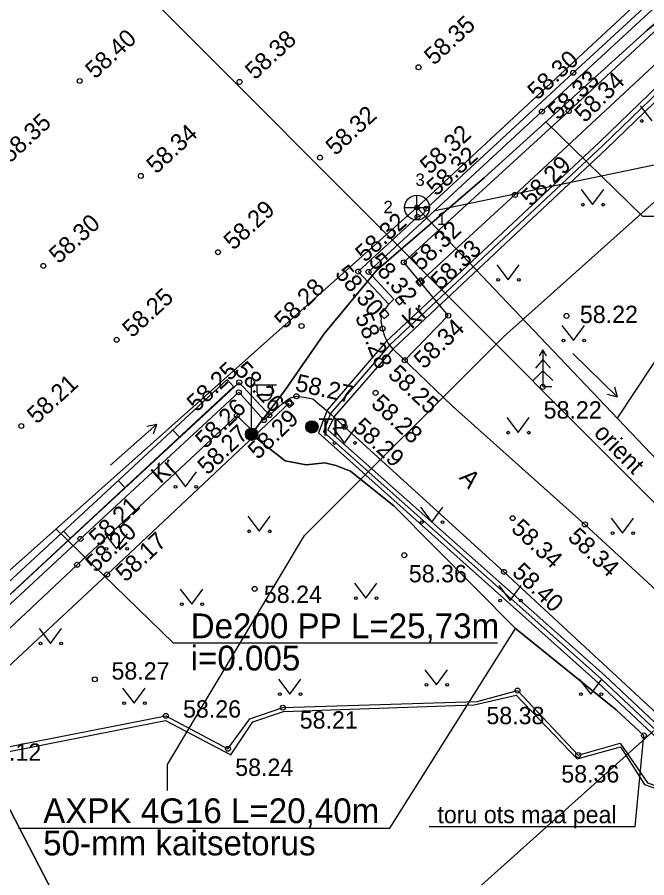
# Model space of a CAD drawing. Extents: x 639513 to 640386, y 6456184 to 6456827.
# Drawn here: x 640127.14 to 640152.56, y 6456562.03 to 6456596.75 of the extents above; entities that cross this region are included whole.
import ezdxf

# ---------------------------------------------------------------- set-up
doc = ezdxf.new("R2010")
doc.units = 0
for name, color, linetype in [('ABIJOONIS', 7, 'Continuous'), ('AED', 7, 'Continuous'), ('HALJASTUS', 7, 'Continuous'), ('KORGUS-EH2000', 7, 'Continuous'), ('KPKAABEL', 7, 'Continuous'), ('MOOTPIIR', 7, 'Continuous'), ('MPKAABEL', 7, 'Continuous'), ('PIIR', 7, 'Continuous'), ('POST', 7, 'Continuous'), ('PUU', 7, 'Continuous'), ('SKKAEV', 7, 'Continuous'), ('SKTRASS', 7, 'Continuous'), ('TEE', 7, 'Continuous'), ('TORUNR', 7, 'Continuous'), ('VTRASS', 7, 'Continuous')]:
    doc.layers.add(name, color=color, linetype=linetype)

msp = doc.modelspace()

# ---------------------------------------------------------------- linework, layer by layer
at = {"layer": 'ABIJOONIS'}
for p, q in [((640144.004, 6456588.953), (640180.838, 6456596.661)), ((640149.572, 6456583.186), (640151.358, 6456581.437)), ((640151.246, 6456581.835), (640151.358, 6456581.437)), ((640150.957, 6456581.539), (640151.358, 6456581.437)), ((640130.91, 6456578.675), (640132.778, 6456580.336)), ((640132.374, 6456580.253), (640132.778, 6456580.336)), ((640132.648, 6456579.944), (640132.778, 6456580.336))]:
    msp.add_line(p, q, dxfattribs=at)
at = {"layer": 'AED'}
for p, q in [((640143.231, 6456586.078), (640143.416, 6456586.247)), ((640143.231, 6456586.078), (640143.4, 6456585.893)), ((640143.4, 6456585.893), (640143.585, 6456586.062)), ((640143.416, 6456586.247), (640143.585, 6456586.062)), ((640142.392, 6456585.329), (640142.577, 6456585.498)), ((640142.392, 6456585.329), (640142.561, 6456585.144)), ((640142.561, 6456585.144), (640142.746, 6456585.313)), ((640142.577, 6456585.498), (640142.746, 6456585.313)), ((640141.791, 6456584.774), (640141.976, 6456584.943)), ((640141.976, 6456584.943), (640142.145, 6456584.758)), ((640141.791, 6456584.774), (640141.96, 6456584.589)), ((640141.96, 6456584.589), (640142.145, 6456584.758)), ((640137.948, 6456581.187), (640138.133, 6456581.356)), ((640137.948, 6456581.187), (640138.117, 6456581.002)), ((640138.117, 6456581.002), (640138.302, 6456581.171)), ((640138.133, 6456581.356), (640138.302, 6456581.171)), ((640133.417, 6456580.096), (640133.685, 6456579.807)), ((640131.216, 6456578.057), (640131.483, 6456577.769)), ((640129.013, 6456576.02), (640129.283, 6456575.73))]:
    msp.add_line(p, q, dxfattribs=at)
for points in [[(640138.125, 6456581.179), (640130.769, 6456574.268), (640124.558, 6456568.485), (640124.469, 6456568.402), (640124.388, 6456568.49), (640117.146, 6456576.344), (640110.331, 6456583.746), (640103.548, 6456591.123), (640103.478, 6456591.199), (640103.575, 6456591.288), (640111.394, 6456598.514)], [(640156.478, 6456598.189), (640147.233, 6456589.582), (640143.408, 6456586.07)], [(640117.643, 6456577.987), (640123.88, 6456571.278), (640130.904, 6456577.767), (640135.6, 6456582.12), (640135.631, 6456582.12), (640135.874, 6456581.858), (640135.873, 6456581.832), (640130.054, 6456576.447), (640123.882, 6456570.71), (640123.856, 6456570.715), (640117.357, 6456577.718), (640117.358, 6456577.744), (640117.615, 6456577.988), (640117.643, 6456577.987)]]:
    msp.add_lwpolyline(points, dxfattribs=at)
at = {"layer": 'HALJASTUS'}
for p, q in [((640152.292, 6456593.173), (640152.755, 6456592.566)), ((640149.906, 6456589.796), (640150.37, 6456589.19)), ((640150.37, 6456589.19), (640150.815, 6456589.796)), ((640146.499, 6456586.76), (640146.962, 6456586.154)), ((640146.962, 6456586.154), (640147.408, 6456586.76)), ((640149.132, 6456584.313), (640149.595, 6456583.706)), ((640149.595, 6456583.706), (640150.041, 6456584.313)), ((640146.901, 6456580.596), (640147.365, 6456579.989)), ((640147.365, 6456579.989), (640147.81, 6456580.596)), ((640139.885, 6456580.177), (640140.348, 6456579.571)), ((640140.348, 6456579.571), (640140.794, 6456580.177)), ((640133.472, 6456578.412), (640133.935, 6456577.805)), ((640133.935, 6456577.805), (640134.381, 6456578.412)), ((640143.416, 6456576.986), (640143.88, 6456576.38)), ((640143.88, 6456576.38), (640144.325, 6456576.986)), ((640136.446, 6456576.615), (640136.909, 6456576.008)), ((640136.909, 6456576.008), (640137.355, 6456576.615)), ((640151.114, 6456576.537), (640151.578, 6456575.931)), ((640151.578, 6456575.931), (640152.023, 6456576.537)), ((640130.684, 6456575.902), (640131.147, 6456575.296)), ((640131.147, 6456575.296), (640131.593, 6456575.902)), ((640140.752, 6456573.92), (640141.215, 6456573.313)), ((640141.215, 6456573.313), (640141.661, 6456573.92)), ((640146.576, 6456573.827), (640147.039, 6456573.22)), ((640147.039, 6456573.22), (640147.485, 6456573.827)), ((640133.72, 6456573.672), (640134.183, 6456573.065)), ((640134.183, 6456573.065), (640134.629, 6456573.672)), ((640128.02, 6456572.092), (640128.483, 6456571.485)), ((640128.483, 6456571.485), (640128.929, 6456572.092)), ((640143.602, 6456570.419), (640144.065, 6456569.812)), ((640144.065, 6456569.812), (640144.511, 6456570.419)), ((640137.685, 6456570.047), (640138.148, 6456569.44)), ((640138.148, 6456569.44), (640138.594, 6456570.047)), ((640149.829, 6456570.047), (640150.292, 6456569.44)), ((640150.292, 6456569.44), (640150.738, 6456570.047)), ((640131.396, 6456569.675), (640131.86, 6456569.069)), ((640131.86, 6456569.069), (640132.305, 6456569.675))]:
    msp.add_line(p, q, dxfattribs=at)
msp.add_lwpolyline([(640124.832, 6456566.928), (640133.138, 6456568.562), (640135.648, 6456567.23), (640136.537, 6456568.434), (640137.864, 6456568.892), (640145.705, 6456569.146), (640147.336, 6456569.582), (640149.785, 6456566.979), (640151.476, 6456567.454), (640152.583, 6456565.863), (640155.354, 6456564.907), (640156.796, 6456563.762), (640156.158, 6456562.609), (640158.089, 6456560.454), (640159.778, 6456561.351), (640161.676, 6456559.567), (640160.483, 6456558.558), (640161.543, 6456557.284), (640162.907, 6456558.887), (640162.997, 6456559.057)], dxfattribs=at)
for centre in [(640152.354, 6456592.566), (640149.969, 6456589.19), (640150.797, 6456589.19), (640146.561, 6456586.154), (640147.39, 6456586.154), (640149.194, 6456583.706), (640150.023, 6456583.706), (640146.964, 6456579.989), (640147.792, 6456579.989), (640139.947, 6456579.571), (640140.776, 6456579.571), (640133.534, 6456577.805), (640134.363, 6456577.805), (640143.479, 6456576.38), (640144.307, 6456576.38), (640136.508, 6456576.008), (640137.337, 6456576.008), (640151.177, 6456575.931), (640152.006, 6456575.931), (640130.746, 6456575.296), (640131.575, 6456575.296), (640133.782, 6456573.065), (640134.611, 6456573.065), (640140.814, 6456573.313), (640141.643, 6456573.313), (640146.638, 6456573.22), (640147.467, 6456573.22), (640128.082, 6456571.485), (640128.911, 6456571.485), (640143.664, 6456569.812), (640144.493, 6456569.812), (640137.747, 6456569.44), (640138.576, 6456569.44), (640149.891, 6456569.44), (640150.72, 6456569.44), (640131.459, 6456569.069), (640132.287, 6456569.069)]:
    msp.add_circle(centre, 0.055, dxfattribs=at)
at = {"layer": 'KORGUS-EH2000'}
for centre in [(640143.341, 6456594.733), (640149.587, 6456594.51), (640129.662, 6456594.18), (640136.115, 6456594.143), (640148.323, 6456592.946), (640149.407, 6456592.963), (640139.364, 6456591.089), (640132.131, 6456590.349), (640147.233, 6456589.582), (640143.279, 6456589.071), (640143.654, 6456589.027), (640143.3, 6456588.695), (640135.245, 6456587.271), (640128.195, 6456586.719), (640142.743, 6456586.862), (640140.907, 6456586.491), (640141.319, 6456586.476), (640143.408, 6456586.07), (640144.541, 6456584.711), (640149.314, 6456584.701), (640138.621, 6456584.293), (640141.89, 6456584.188), (640131.156, 6456583.736), (640142.787, 6456582.91), (640136.104, 6456582.017), (640148.362, 6456581.837), (640136.087, 6456581.616), (640138.412, 6456581.458), (640141.608, 6456581.594), (640138.125, 6456581.179), (640136.006, 6456580.682), (640137.32, 6456580.695), (640137.101, 6456580.496), (640127.308, 6456580.256), (640140.357, 6456580.223), (640136.603, 6456579.923), (640147.141, 6456576.539), (640150.058, 6456576.286), (640129.693, 6456575.702), (640142.766, 6456575.044), (640129.558, 6456574.657), (640130.769, 6456574.268), (640146.79, 6456574.37), (640136.727, 6456573.685), (640130.273, 6456570.034), (640147.336, 6456569.582), (640137.864, 6456568.892), (640133.138, 6456568.562), (640152.441, 6456567.769), (640135.648, 6456567.23), (640149.785, 6456566.979)]:
    msp.add_circle(centre, 0.1, dxfattribs=at)
at = {"layer": 'KPKAABEL'}
msp.add_lwpolyline([(640133.203, 6456565.542), (640133.212, 6456566.591), (640138.739, 6456575.841), (640146.766, 6456583.853), (640167.602, 6456602.482), (640175.056, 6456607.497), (640178.134, 6456609.766)], dxfattribs=at)
at = {"layer": 'MOOTPIIR'}
msp.add_lwpolyline([(640124.906, 6456566.748), (640133.133, 6456568.369), (640135.764, 6456566.992), (640136.651, 6456568.323), (640137.889, 6456568.736), (640145.581, 6456569.011), (640147.279, 6456569.393), (640149.741, 6456566.824), (640151.5, 6456567.314), (640152.463, 6456565.784), (640155.414, 6456564.76), (640156.684, 6456563.781), (640156.133, 6456562.573), (640158.037, 6456560.386), (640159.773, 6456561.25), (640161.57, 6456559.591), (640160.407, 6456558.52), (640161.524, 6456557.129), (640163.023, 6456558.872), (640165.025, 6456556.973), (640170.653, 6456555.431), (640192.522, 6456531.789)], dxfattribs=at)
at = {"layer": 'MPKAABEL'}
for points in [[(640138.489, 6456639.9), (640146.388, 6456631.211), (640157.109, 6456619.384), (640167.676, 6456608.001), (640167.725, 6456607.828), (640167.67, 6456607.668), (640161.233, 6456601.677), (640150.783, 6456591.576), (640142.168, 6456583.515), (640139.785, 6456580.766), (640139.505, 6456580.022), (640150.724, 6456570.04), (640158.92, 6456562.353), (640159.033, 6456561.844), (640158.878, 6456561.455), (640157.667, 6456559.665), (640157.174, 6456559.311), (640155.944, 6456558.361)], [(640138.665, 6456640.004), (640146.536, 6456631.345), (640157.256, 6456619.519), (640167.855, 6456608.101), (640167.935, 6456607.822), (640167.842, 6456607.555), (640161.371, 6456601.532), (640150.926, 6456591.436), (640142.312, 6456583.377), (640139.955, 6456580.648), (640139.681, 6456580.099), (640150.86, 6456570.187), (640159.102, 6456562.456), (640159.242, 6456561.827), (640159.055, 6456561.36), (640157.813, 6456559.523), (640157.294, 6456559.15), (640156.033, 6456558.182)], [(640138.383, 6456639.72), (640146.24, 6456631.076), (640156.961, 6456619.249), (640167.497, 6456607.9), (640167.516, 6456607.834), (640167.497, 6456607.781), (640161.096, 6456601.822), (640150.641, 6456591.716), (640142.025, 6456583.655), (640139.647, 6456580.9), (640139.303, 6456579.975), (640150.588, 6456569.894), (640158.738, 6456562.249), (640158.824, 6456561.861), (640158.7, 6456561.549), (640157.521, 6456559.806), (640157.055, 6456559.471), (640155.824, 6456558.521)], [(640158.972, 6456600.741), (640158.479, 6456600.832), (640158.18, 6456600.714), (640157.877, 6456600.562), (640156.904, 6456599.884), (640152.564, 6456596.23), (640146.003, 6456590.291), (640141.651, 6456586.55), (640139.522, 6456583.965), (640137.941, 6456581.689), (640136.603, 6456579.923)], [(640136.603, 6456579.923), (640137.941, 6456581.689), (640139.522, 6456583.965), (640141.651, 6456586.55), (640146.003, 6456590.291), (640152.564, 6456596.23), (640156.247, 6456599.324), (640156.904, 6456599.884), (640157.872, 6456600.559), (640158.18, 6456600.714), (640158.479, 6456600.832), (640158.972, 6456600.741)], [(640169.252, 6456588.718), (640152.401, 6456588.718), (640148.475, 6456592.529)], [(640136.603, 6456579.923), (640137.106, 6456579.505), (640137.957, 6456578.858), (640138.805, 6456578.689), (640139.555, 6456578.769), (640140.007, 6456578.67), (640140.601, 6456578.438), (640142.362, 6456577.027), (640147.256, 6456572.081), (640151.325, 6456568.804), (640152.441, 6456567.769)], [(640152.441, 6456567.769), (640151.325, 6456568.804), (640147.256, 6456572.081), (640142.362, 6456577.027), (640140.601, 6456578.438), (640140.007, 6456578.67), (640139.555, 6456578.769), (640138.805, 6456578.689), (640137.957, 6456578.858), (640137.106, 6456579.505), (640136.603, 6456579.923)], [(640127.195, 6456564.031), (640142.184, 6456564.031), (640147.256, 6456572.081)], [(640143.764, 6456564.1), (640152.088, 6456564.1), (640152.441, 6456567.769)]]:
    msp.add_lwpolyline(points, dxfattribs=at)
at = {"layer": 'PIIR'}
for points in [[(640126.07, 6456566.23), (640133.96, 6456551.05), (640175.72, 6456588.46), (640164.15, 6456601.61), (640170.59, 6456607.72), (640129.27, 6456652.45), (640082.43, 6456610.33)], [(640046.42, 6456546.85), (640095.93, 6456493.21), (640015.07, 6456419.96), (640032.74, 6456361.31), (640100.58, 6456288.92), (640223.99, 6456399.7), (640210.37, 6456446.85), (640225.64, 6456531.7), (640175.72, 6456588.46), (640133.96, 6456551.05), (640126.07, 6456566.23), (640082.43, 6456610.33)]]:
    msp.add_lwpolyline(points, close=True, dxfattribs=at)
at = {"layer": 'POST'}
for p, q in [((640136.603, 6456580.173), (640136.603, 6456582.173)), ((640136.603, 6456581.923), (640137.603, 6456581.923)), ((640136.83, 6456581.602), (640136.83, 6456581.923)), ((640137.442, 6456581.602), (640137.442, 6456581.923)), ((640136.603, 6456579.923), (640136.603, 6456579.923))]:
    msp.add_line(p, q, dxfattribs=at)
for centre, radius in [((640139.038, 6456580.221), 0.25), ((640139.038, 6456580.221), 0.225), ((640139.038, 6456580.221), 0.2), ((640136.603, 6456579.923), 0.25), ((640136.603, 6456579.923), 0.225), ((640136.603, 6456579.923), 0.2), ((640136.603, 6456579.923), 0.175), ((640136.603, 6456579.923), 0.15), ((640139.038, 6456580.221), 0.175), ((640139.038, 6456580.221), 0.15), ((640139.038, 6456580.221), 0.125), ((640139.038, 6456580.221), 0.1), ((640139.038, 6456580.221), 0.075), ((640139.038, 6456580.221), 0.05), ((640139.038, 6456580.221), 0.025), ((640136.603, 6456579.923), 0.125), ((640136.603, 6456579.923), 0.1), ((640136.603, 6456579.923), 0.075), ((640136.603, 6456579.923), 0.05), ((640136.603, 6456579.923), 0.025)]:
    msp.add_circle(centre, radius, dxfattribs=at)
msp.add_arc((640137.136, 6456581.602), 0.306, 180, 0, dxfattribs=at)
at = {"layer": 'PUU'}
for p, q in [((640148.362, 6456583.337), (640148.212, 6456583.087)), ((640148.512, 6456583.087), (640148.362, 6456583.337)), ((640148.362, 6456583.337), (640148.362, 6456581.837)), ((640148.362, 6456582.937), (640148.062, 6456582.587)), ((640148.662, 6456582.587), (640148.362, 6456582.937)), ((640148.362, 6456582.487), (640147.962, 6456582.087)), ((640148.762, 6456582.087), (640148.362, 6456582.487)), ((640148.722, 6456581.837), (640148.362, 6456581.837))]:
    msp.add_line(p, q, dxfattribs=at)
at = {"layer": 'SKKAEV'}
for p, q in [((640143.279, 6456588.571), (640143.279, 6456589.571)), ((640142.779, 6456589.071), (640143.779, 6456589.071))]:
    msp.add_line(p, q, dxfattribs=at)
msp.add_circle((640143.279, 6456589.071), 0.5, dxfattribs=at)
at = {"layer": 'SKTRASS'}
for p, q in [((640143.279, 6456589.071), (640162.723, 6456607.149)), ((640124.055, 6456571.97), (640143.279, 6456589.071))]:
    msp.add_line(p, q, dxfattribs=at)
for points in [[(640143.279, 6456589.071), (640156.381, 6456575.3)], [(640166.583, 6456583.804), (640153.502, 6456583.804), (640151.358, 6456580.58)], [(640146.528, 6456571.493), (640133.447, 6456571.493), (640128.699, 6456576.101)]]:
    msp.add_lwpolyline(points, dxfattribs=at)
at = {"layer": 'TEE'}
for points in [[(640142.787, 6456582.91), (640144.541, 6456584.711), (640142.743, 6456586.862), (640149.407, 6456592.963), (640156.247, 6456599.324), (640162.492, 6456605.086), (640164.786, 6456607.16), (640164.838, 6456607.207)], [(640142.346, 6456585.369), (640142.136, 6456585.174), (640140.907, 6456586.491), (640143.3, 6456588.695), (640143.444, 6456588.756), (640143.555, 6456588.839), (640143.612, 6456588.934), (640143.654, 6456589.027), (640149.587, 6456594.51), (640156.938, 6456601.29)], [(640156.408, 6456600.414), (640148.323, 6456592.946), (640141.319, 6456586.476), (640142.346, 6456585.369)], [(640113.671, 6456598.945), (640107.042, 6456592.818), (640105.065, 6456590.988), (640111.818, 6456583.673), (640117.261, 6456577.798), (640123.854, 6456570.688), (640130.028, 6456576.403), (640136.104, 6456582.017), (640137.32, 6456580.695), (640137.101, 6456580.496), (640136.087, 6456581.616), (640129.693, 6456575.702), (640123.839, 6456570.282), (640117.029, 6456577.614), (640110.229, 6456584.962), (640104.655, 6456591.006), (640111.263, 6456597.118)], [(640165.51, 6456561.558), (640164.662, 6456562.511), (640162.479, 6456564.687), (640156.195, 6456570.629), (640150.058, 6456576.286), (640144.71, 6456581.06), (640142.333, 6456583.345), (640142.116, 6456583.606), (640141.975, 6456583.868), (640141.89, 6456584.188), (640141.837, 6456584.489), (640141.852, 6456584.601), (640141.773, 6456584.78), (640141.955, 6456584.996), (640141.994, 6456584.958), (640142.136, 6456585.174)], [(640137.32, 6456580.695), (640137.835, 6456581.158), (640138.161, 6456581.393), (640138.412, 6456581.458), (640138.726, 6456581.418), (640139.07, 6456581.353), (640139.792, 6456580.743), (640140.357, 6456580.223), (640146.79, 6456574.37), (640153.719, 6456567.958), (640160.478, 6456561.52)], [(640136.784, 6456579.919), (640136.006, 6456580.682), (640129.558, 6456574.657), (640123.811, 6456569.255), (640123.742, 6456569.19)]]:
    msp.add_lwpolyline(points, dxfattribs=at)
at = {"layer": 'VTRASS'}
msp.add_lwpolyline([(640125.484, 6456604.604), (640155.501, 6456574.504), (640159.384, 6456570.295), (640199.06, 6456528.185)], dxfattribs=at)

# ---------------------------------------------------------------- texts
at = {"layer": 'KORGUS-EH2000'}
for s, rotation, p in [('58.35', 42.6064, (640143.964, 6456594.784)), ('58.40', 42.6064, (640130.285, 6456594.231)), ('58.38', 42.6064, (640136.738, 6456594.194)), ('58.30', 42.6064, (640148.135, 6456593.376)), ('58.33', 42.6064, (640148.962, 6456592.571)), ('58.34', 44.6775, (640150.055, 6456592.465)), ('58.32', 42.6064, (640139.987, 6456591.14)), ('58.35', 42.6064, (640126.843, 6456590.838)), ('58.34', 42.6064, (640132.754, 6456590.4)), ('58.32', 42.288, (640143.792, 6456590.38)), ('58.32', 42.288, (640144.055, 6456589.505)), ('58.29', 44.6775, (640147.881, 6456589.084)), ('58.29', 42.6064, (640135.868, 6456587.322)), ('58.30', 42.6064, (640128.818, 6456586.77)), ('58.32', 42.288, (640141.182, 6456586.833)), ('58.32', 44.0452, (640143.435, 6456586.478)), ('58.33', 43.7707, (640144.238, 6456585.716)), ('58.32', 310.738, (640141.293, 6456586.882)), ('58.30', 310.738, (640139.936, 6456586.386)), ('58.28', 44.7771, (640137.937, 6456584.137)), ('58.25', 42.6064, (640131.779, 6456583.787)), ('58.28', 292.4908, (640140.768, 6456584.665)), ('58.34', 43.7707, (640143.559, 6456582.521)), ('58.25', 43.4591, (640134.392, 6456580.794)), ('58.26', 312.9312, (640135.87, 6456582.469)), ('58.25', 316.757, (640142.066, 6456582.29)), ('58.21', 42.6064, (640127.931, 6456580.307)), ('58.27', 347.4314, (640138.329, 6456581.687)), ('58.28', 316.757, (640141.383, 6456581.098)), ('58.26', 43.4591, (640134.731, 6456579.309)), ('58.29', 43.5891, (640136.855, 6456578.872)), ('58.29', 316.757, (640140.643, 6456580.153)), ('58.27', 43.4591, (640134.821, 6456578.251)), ('58.21', 43.0538, (640130.435, 6456575.36)), ('58.20', 43.0538, (640130.3, 6456574.315)), ('58.34', 316.757, (640147.04, 6456576.066)), ('58.17', 43.0538, (640131.511, 6456573.926)), ('58.34', 316.757, (640149.322, 6456575.72)), ('58.40', 316.757, (640147.076, 6456574.3))]:
    msp.add_text(s, height=0.7, rotation=rotation, dxfattribs=at).set_placement(p)
for s, p in [('58.22', (640149.855, 6456584.412)), ('58.22', (640148.392, 6456580.557)), ('58.36', (640142.951, 6456573.95)), ('58.24', (640137.098, 6456573.117)), ('58.27', (640130.946, 6456570.024)), ('58.26', (640133.834, 6456568.49)), ('58.21', (640138.545, 6456568.046)), ('58.38', (640146.081, 6456568.224)), ('58.12', (640125.768, 6456566.748)), ('58.24', (640135.941, 6456566.136)), ('58.36', (640149.103, 6456565.869))]:
    msp.add_text(s, height=0.7, dxfattribs=at).set_placement(p)
at = {"layer": 'MPKAABEL'}
for s, height, p in [('AXPK 4G16 L=20,40m', 1, (640128.188, 6456564.231)), ('toru ots maa peal', 0.7, (640144.104, 6456564.227)), ('50-mm kaitsetorus', 1, (640128.188, 6456562.931))]:
    msp.add_text(s, height=height, dxfattribs=at).set_placement(p)
at = {"layer": 'POST'}
msp.add_text(' TP', height=0.7, dxfattribs=at).set_placement((640139.038, 6456579.871))
at = {"layer": 'SKTRASS'}
for s, p in [('De200 PP L=25,73m', (640134.144, 6456571.693)), ('i=0.005', (640134.144, 6456570.393))]:
    msp.add_text(s, height=1, dxfattribs=at).set_placement(p)
at = {"layer": 'TEE'}
for s, rotation, p in [('Kr', 41.9582, (640143.056, 6456584.135)), ('Kr', 41.9582, (640132.928, 6456577.899)), ('A', 311.9582, (640144.954, 6456578.153))]:
    msp.add_text(s, height=0.7, rotation=rotation, dxfattribs=at).set_placement(p)
at = {"layer": 'TORUNR'}
for s, p in [('3', (640143.221, 6456589.945)), ('2', (640141.928, 6456588.846)), ('1', (640144.089, 6456588.373))]:
    msp.add_text(s, height=0.5, dxfattribs=at).set_placement(p)
at = {"layer": 'VTRASS'}
msp.add_text('orient', height=0.7, rotation=314.3364, dxfattribs=at).set_placement((640150.38, 6456579.938))

doc.saveas('drawing.dxf')
